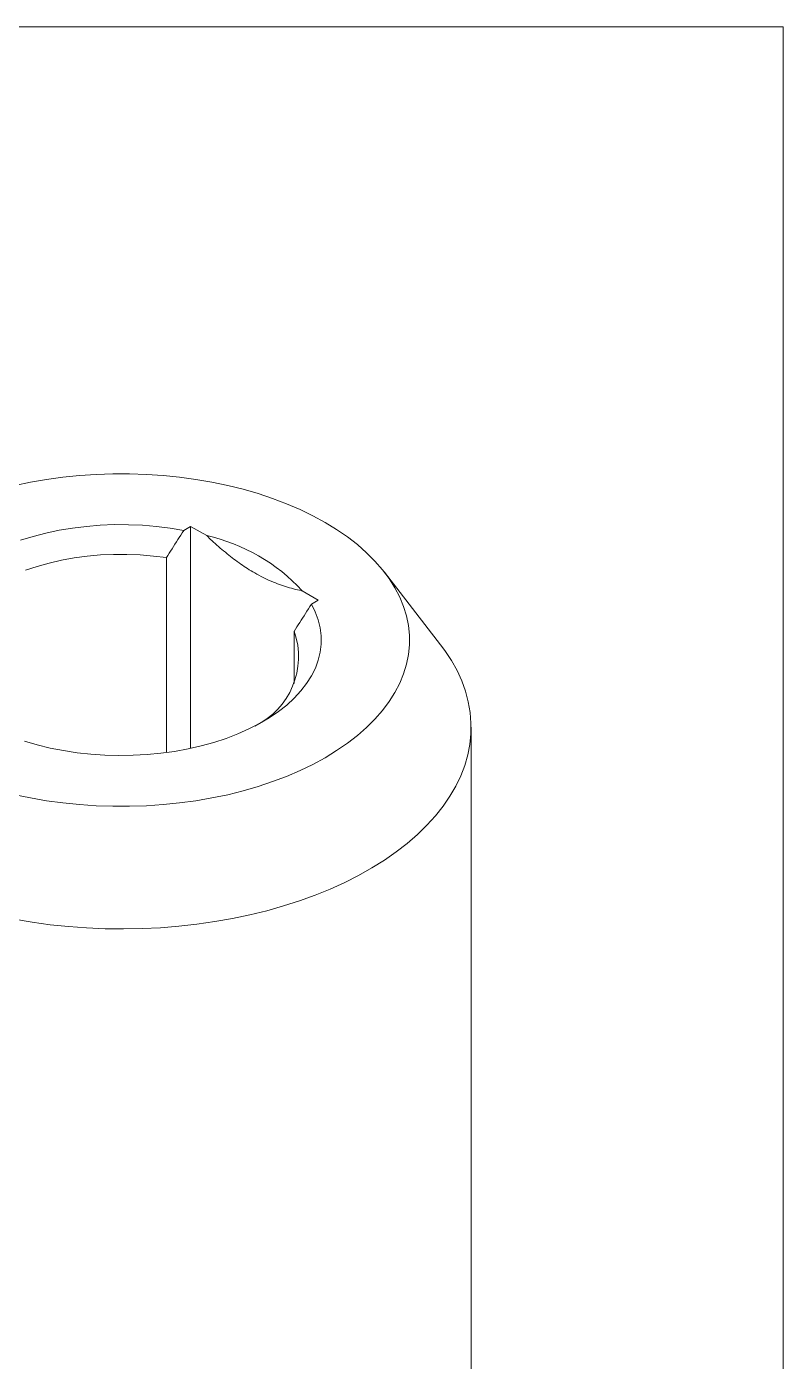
# Model space of a CAD drawing. Header units: millimetres. Extents: x 2 to 278, y 1 to 215.
# Drawn here: x 250.95 to 277.99, y 166.94 to 214.65 of the extents above; entities that cross this region are included whole.
import ezdxf

# ---------------------------------------------------------------- set-up
doc = ezdxf.new("R2010")
doc.units = ezdxf.units.MM

msp = doc.modelspace()

# ---------------------------------------------------------------- linework, layer by layer
at = {"color": 7, "linetype": 'Continuous', "lineweight": 0}
for p, q in [((1.579, 214.645), (277.989, 214.645)), ((277.989, 0.903), (277.989, 214.645)), ((256.564, 196.642), (256.811, 196.785)), ((256.811, 196.785), (257.387, 196.453)), ((256.811, 196.785), (256.811, 188.849)), ((255.951, 195.666), (255.951, 188.7)), ((265.744, 192.555), (263.736, 195.147)), ((260.798, 194.483), (261.373, 194.151)), ((261.126, 194.008), (261.373, 194.151)), ((260.513, 193.032), (260.513, 191.164)), ((266.833, 152.412), (266.833, 189.609))]:
    msp.add_line(p, q, dxfattribs=at)
at = {"color": 7, "linetype": 'Continuous', "lineweight": 0, "flags": 128}
for points in [[(250.53, 187.194), (251.093, 187.076), (251.667, 186.977), (252.25, 186.897), (252.84, 186.837), (253.435, 186.797), (254.033, 186.777), (254.632, 186.777), (255.231, 186.797), (255.826, 186.837), (256.416, 186.897), (256.999, 186.977), (257.573, 187.076), (258.136, 187.194), (258.686, 187.331), (259.221, 187.486), (259.74, 187.659), (260.241, 187.849), (260.721, 188.056), (261.18, 188.278), (261.616, 188.516), (262.027, 188.767), (262.413, 189.032), (262.77, 189.31), (263.1, 189.599), (263.399, 189.898), (263.668, 190.207), (263.905, 190.525), (264.11, 190.85), (264.282, 191.181), (264.42, 191.518), (264.524, 191.859), (264.594, 192.202), (264.629, 192.547), (264.629, 192.893), (264.594, 193.239), (264.524, 193.582), (264.42, 193.923), (264.282, 194.259), (264.11, 194.591), (263.905, 194.916), (263.668, 195.233), (263.399, 195.542), (263.1, 195.842), (262.77, 196.131), (262.413, 196.408), (262.027, 196.673), (261.616, 196.925), (261.18, 197.162), (260.721, 197.385), (260.241, 197.591), (259.74, 197.781), (259.221, 197.954), (258.686, 198.109), (258.136, 198.246), (257.573, 198.365), (256.999, 198.464), (256.416, 198.544), (255.826, 198.604), (255.231, 198.644), (254.632, 198.664), (254.033, 198.664), (253.435, 198.644), (252.84, 198.604), (252.25, 198.544), (251.667, 198.464), (251.093, 198.365), (250.53, 198.246)], [(250.737, 196.288), (251.181, 196.425), (251.639, 196.544), (252.112, 196.644), (252.595, 196.724), (253.087, 196.785), (253.585, 196.825), (254.087, 196.846), (254.59, 196.845), (255.091, 196.825), (255.589, 196.784), (256.081, 196.723), (256.564, 196.642)], [(255.951, 195.666), (255.485, 195.725), (255.014, 195.765), (254.538, 195.784), (254.062, 195.783), (253.586, 195.761), (253.115, 195.718), (252.651, 195.656), (252.196, 195.574), (251.753, 195.472), (251.325, 195.351), (250.913, 195.213)], [(261.126, 194.008), (261.266, 193.729), (261.372, 193.446), (261.443, 193.158), (261.478, 192.869), (261.479, 192.578), (261.444, 192.289), (261.374, 192.001), (261.269, 191.717), (261.129, 191.438), (260.956, 191.165), (260.751, 190.901), (260.513, 190.645), (260.245, 190.399), (259.948, 190.165), (259.623, 189.943), (259.271, 189.735), (258.896, 189.542), (258.497, 189.365), (258.078, 189.204), (257.641, 189.061), (257.187, 188.936), (256.719, 188.829), (256.24, 188.742), (255.75, 188.675), (255.254, 188.627), (254.754, 188.6), (254.251, 188.593), (253.748, 188.606), (253.249, 188.64), (252.755, 188.694), (252.268, 188.768), (251.792, 188.862), (251.329, 188.975), (250.88, 189.106)], [(265.744, 192.555), (265.897, 192.349), (266.131, 191.993), (266.333, 191.63), (266.501, 191.261), (266.635, 190.888), (266.735, 190.512), (266.8, 190.133), (266.83, 189.752), (266.826, 189.371), (266.787, 188.991), (266.713, 188.612), (266.605, 188.237), (266.462, 187.865), (266.286, 187.497), (266.076, 187.136), (265.833, 186.782), (265.559, 186.436), (265.253, 186.098), (264.917, 185.77), (264.551, 185.453), (264.157, 185.147), (263.735, 184.854), (263.288, 184.575), (262.815, 184.309), (262.318, 184.058), (261.8, 183.822), (261.26, 183.603), (260.702, 183.4), (260.125, 183.215), (259.532, 183.047), (258.925, 182.898), (258.305, 182.767), (257.674, 182.656), (257.034, 182.564), (256.386, 182.491), (255.732, 182.439), (255.075, 182.406), (254.415, 182.393), (253.756, 182.401), (253.097, 182.429), (252.443, 182.476), (251.793, 182.544), (251.151, 182.631), (250.517, 182.738)]]:
    msp.add_lwpolyline(points, dxfattribs=at)
at = {"color": 7, "linetype": 'Continuous', "lineweight": 0}
for centre, radius, start, end in [((255.941, 190.009), 6.604, 42.6525, 77.3529), ((257.92, 192.125), 2.747, 295.5522, 19.2915)]:
    msp.add_arc(centre, radius, start, end, dxfattribs=at)
for points, knots in [([(255.951, 195.666), (256.016, 195.769), (256.222, 196.094), (256.425, 196.42), (256.564, 196.642)], [0, 0, 0, 0, 0.31919, 1, 1, 1, 1]), ([(257.387, 196.453), (257.449, 196.393), (257.668, 196.184), (258.052, 195.849), (258.539, 195.473), (259.065, 195.129), (259.624, 194.841), (260.208, 194.62), (260.596, 194.522), (260.79, 194.485), (260.798, 194.483)], [0, 0, 0, 0, 0.056857, 0.198829, 0.341052, 0.482888, 0.652608, 0.823002, 0.992995, 1, 1, 1, 1]), ([(260.513, 193.032), (260.578, 193.136), (260.784, 193.46), (260.987, 193.786), (261.126, 194.008)], [0, 0, 0, 0, 0.31919, 1, 1, 1, 1])]:
    msp.add_open_spline(points, degree=3, knots=knots, dxfattribs=at)

doc.saveas('drawing.dxf')
